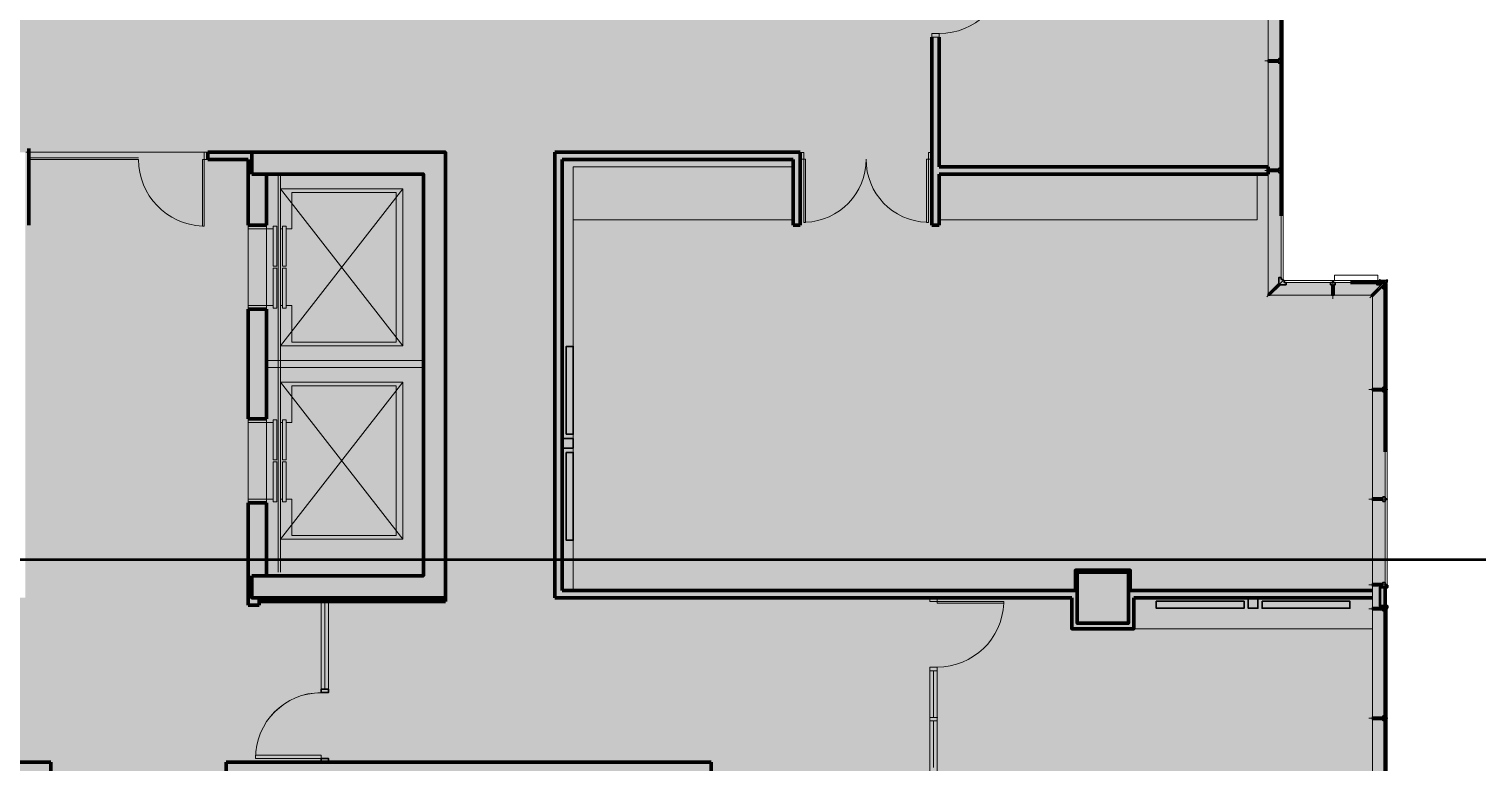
# Model space of a CAD drawing. Header units: inches. Extents: x -2124 to 6036, y -4479 to 801.
# Drawn here: x 3243 to 4036, y -981 to -580 of the extents above; entities that cross this region are included whole.
import ezdxf

# ---------------------------------------------------------------- set-up
doc = ezdxf.new("R2010")
doc.units = ezdxf.units.IN
doc.header["$MEASUREMENT"] = 0
doc.linetypes.add('DGN Style 2', pattern=[186.341636, 111.804981, -74.536654])
doc.linetypes.add('DGN Style 4', pattern=[298.332959, 149.073308, -74.536654, 0.186342, -74.536654])
for name, color, linetype, lineweight in [('A-ANNO-NOTE', 4, 'Continuous', 30), ('A-AREA-Floor Common', 250, 'DGN Style 2', 80), ('A-AREA-VERTICAL', 253, 'DGN Style 2', 80), ('a-bp-02N-_-03S - A-COLS', 2, 'Continuous', 70), ('a-bp-02N-_-03S - A-DOOR', 1, 'Continuous', 13), ('a-bp-02N-_-03S - A-FLOR-EVTR', 2, 'Continuous', 13), ('a-bp-02N-_-03S - A-FLOR-OVHD', 1, 'DGN Style 2', 13), ('a-bp-02N-_-03S - A-GLAZ', 2, 'Continuous', 0), ('a-bp-02N-_-03S - A-WALL-FULL', 6, 'Continuous', 70), ('a-fp-02N-_-03S - A-DOOR', 1, 'Continuous', 13), ('a-fp-02N-_-03S - A-EQUIP', 2, 'Continuous', 30), ('a-fp-02N-_-03S - A-FLOR-WDWK', 7, 'Continuous', 13), ('a-fp-02N-_-03S - A-GLAZ', 2, 'Continuous', 13), ('a-fp-02N-_-03S - A-WALL-FULL', 6, 'Continuous', 70)]:
    doc.layers.add(name, color=color, linetype=linetype, lineweight=lineweight)
doc.layers.add('A-ANNO-NPLT', color=30, linetype='Continuous', lineweight=0, plot=False)
doc.layers.add('a-bp-02N-_-03S - A-ANNO-NPLT', color=30, linetype='Continuous', lineweight=0, plot=False)
for name, color, linetype, lineweight, true_color in [('A-AREA-TENANT 10', 7, 'DGN Style 2', 80, 0xff9747), ('A-AREA-TENANT 11', 7, 'DGN Style 2', 80, 0x1c86ff), ('A-AREA-UNKNOWN', 7, 'DGN Style 2', 80, 0xff6b6e)]:
    doc.layers.add(name, color=color, linetype=linetype, lineweight=lineweight, true_color=true_color)

# ---------------------------------------------------------------- blocks, each defined once
blk = doc.blocks.new('CWMULL_8')
at = {"layer": 'a-bp-02N-_-03S - A-ANNO-NPLT', "color": 7, "linetype": 'DGN Style 4', "lineweight": 0}
blk.add_line((0, -10.3125), (0, 0), dxfattribs=at)
at = {"layer": 'a-bp-02N-_-03S - A-GLAZ', "color": 3, "linetype": 'Continuous', "lineweight": 30, "flags": 128}
blk.add_lwpolyline([(-1.25, -1.3125), (1.25, -1.3125), (1.25, -2.625), (0.619375, -2.625), (0.619375, -8.375), (-0.630625, -8.375), (-0.630625, -2.625), (-1.25, -2.625), (-1.25, -1.3125)], close=True, dxfattribs=at)
blk = doc.blocks.new('CW2_1')
at = {"layer": 'a-bp-02N-_-03S - A-GLAZ', "color": 2, "linetype": 'Continuous', "lineweight": 13, "flags": 128}
blk.add_lwpolyline([(0.3125, -0.3125), (46.5625, -0.3125), (46.5625, -1.3125), (0.3125, -1.3125), (0.3125, -0.3125)], close=True, dxfattribs=at)
at = {"layer": 'a-bp-02N-_-03S - A-ANNO-NPLT', "color": 7, "linetype": 'DGN Style 4', "lineweight": 0}
blk.add_blockref('CWMULL_8', (0, 0), dxfattribs=at)
blk = doc.blocks.new('CWMULL_6')
at = {"layer": 'a-bp-02N-_-03S - A-ANNO-NPLT', "color": 7, "linetype": 'DGN Style 4', "lineweight": 0}
blk.add_line((0, -10.3125), (0, 0), dxfattribs=at)
at = {"layer": 'a-bp-02N-_-03S - A-GLAZ', "color": 3, "linetype": 'Continuous', "lineweight": 30, "flags": 128}
blk.add_lwpolyline([(-1.25, -1.3125), (1.25, -1.3125), (1.25, -2.625), (0.619375, -2.625), (0.619375, -8.375), (-0.630625, -8.375), (-0.630625, -2.625), (-1.25, -2.625), (-1.25, -1.3125)], close=True, dxfattribs=at)
blk = doc.blocks.new('CW1_1')
at = {"layer": 'a-bp-02N-_-03S - A-GLAZ', "color": 2, "linetype": 'Continuous', "lineweight": 13, "flags": 128}
blk.add_lwpolyline([(0.3125, -0.3125), (59.6875, -0.3125), (59.6875, -1.3125), (0.3125, -1.3125), (0.3125, -0.3125)], close=True, dxfattribs=at)
at = {"layer": 'a-bp-02N-_-03S - A-ANNO-NPLT', "color": 7, "linetype": 'DGN Style 4', "lineweight": 0}
blk.add_blockref('CWMULL_6', (0, 0), dxfattribs=at)
blk = doc.blocks.new('COR3_2')
at = {"layer": 'a-bp-02N-_-03S - A-ANNO-NPLT', "color": 7, "linetype": 'DGN Style 4', "lineweight": 0}
blk.add_line((9.20325, 9.20325), (0, 0), dxfattribs=at)
at = {"layer": 'a-bp-02N-_-03S - A-GLAZ', "color": 3, "linetype": 'Continuous', "lineweight": 30, "flags": 128}
blk.add_lwpolyline([(2.625, -1.36925), (2.625, 1.74125), (8.375, 7.49125), (8.375, 8.375), (7.49125, 8.375125), (1.741125, 2.625), (-1.36925, 2.625), (-1.36925, 1.3125), (-0.3125, 1.3125), (-0.3125, 0.3125), (0.3125, -0.3125), (1.3125, -0.3125), (1.3125, -1.36925), (2.625, -1.36925)], close=True, dxfattribs=at)
blk = doc.blocks.new('CWMULL_9')
at = {"layer": 'a-bp-02N-_-03S - A-ANNO-NPLT', "color": 7, "linetype": 'DGN Style 4', "lineweight": 0}
blk.add_line((0, -10.3125), (0, 0), dxfattribs=at)
at = {"layer": 'a-bp-02N-_-03S - A-GLAZ', "color": 3, "linetype": 'Continuous', "lineweight": 30, "flags": 128}
blk.add_lwpolyline([(-1.25, -1.3125), (1.25, -1.3125), (1.25, -2.625), (0.619375, -2.625), (0.619375, -8.375), (-0.630625, -8.375), (-0.630625, -2.625), (-1.25, -2.625), (-1.25, -1.3125)], close=True, dxfattribs=at)
blk = doc.blocks.new('CW6_1')
at = {"layer": 'a-bp-02N-_-03S - A-GLAZ', "color": 3, "linetype": 'Continuous', "lineweight": 53, "flags": 128}
blk.add_lwpolyline([(0.3125, -0.3125), (1.5, -0.3125), (1.5, -4.3125), (11.625, -4.3125), (11.625, -0.3125), (12.8125, -0.3125)], dxfattribs=at)
at = {"layer": 'a-bp-02N-_-03S - A-ANNO-NPLT', "color": 7, "linetype": 'DGN Style 4', "lineweight": 0}
blk.add_blockref('CWMULL_9', (0, 0), dxfattribs=at)
blk = doc.blocks.new('CWMULL_13')
at = {"layer": 'a-bp-02N-_-03S - A-ANNO-NPLT', "color": 7, "linetype": 'DGN Style 4', "lineweight": 0}
blk.add_line((0, -10.3125), (0, 0), dxfattribs=at)
at = {"layer": 'a-bp-02N-_-03S - A-GLAZ', "color": 3, "linetype": 'Continuous', "lineweight": 30, "extrusion": (0, 0, -1), "flags": 128}
blk.add_lwpolyline([(1.25, -1.3125), (-1.25, -1.3125), (-1.25, -2.625), (-0.619375, -2.625), (-0.619375, -8.375), (0.630625, -8.375), (0.630625, -2.625), (1.25, -2.625), (1.25, -1.3125)], close=True, dxfattribs=at)
blk = doc.blocks.new('COR5')
at = {"layer": 'a-bp-02N-_-03S - A-ANNO-NPLT', "color": 7, "linetype": 'DGN Style 4', "lineweight": 0}
blk.add_line((-9.71, 9.71), (0, 0), dxfattribs=at)
at = {"layer": 'a-bp-02N-_-03S - A-GLAZ', "color": 2, "linetype": 'Continuous', "lineweight": 13}
blk.add_line((-1.3125, 1.9375), (-0.3125, 1.9375), dxfattribs=at)
at = {"layer": 'a-bp-02N-_-03S - A-GLAZ', "color": 3, "linetype": 'Continuous', "lineweight": 30, "extrusion": (0, 0, -1), "flags": 128}
blk.add_lwpolyline([(8.375, 9.258875), (9.258875, 8.375), (3.508875, 2.625), (6, 2.625), (6, 1.3125), (4.3125, 1.3125), (4.3125, -0.1875), (4.1875, -0.1875), (4.1875, 0.3125), (0.4375, 0.3125), (0.4375, -0.1875), (0.3125, -0.1875), (0.3125, 1.3125), (1.3125, 1.3125), (1.3125, 4.746375), (2.625, 4.746375), (2.625, 3.508875), (8.375, 9.258875)], close=True, dxfattribs=at)
at = {"layer": 'a-bp-02N-_-03S - A-GLAZ', "color": 2, "linetype": 'Continuous', "lineweight": 13, "extrusion": (0, 0, -1), "flags": 128}
blk.add_lwpolyline([(29.6875, 1.3125), (4.9375, 1.3125), (4.9375, 0.3125), (29.6875, 0.3125), (29.6875, 1.3125)], close=True, dxfattribs=at)
at = {"layer": 'a-bp-02N-_-03S - A-GLAZ', "color": 2, "linetype": 'DGN Style 2', "lineweight": 0, "extrusion": (0, 0, -1), "flags": 128}
blk.add_lwpolyline([(5.431875, 0.3125), (5.431875, -2.6875), (29.1875, -2.6875), (29.1875, 0.3125)], dxfattribs=at)
at = {"layer": 'a-bp-02N-_-03S - A-ANNO-NPLT', "color": 7, "linetype": 'DGN Style 4', "lineweight": 0, "rotation": 180}
blk.add_blockref('CWMULL_13', (-30, 0), dxfattribs=at)
blk = doc.blocks.new('*U189')
at = {"layer": 'a-bp-02N-_-03S - A-DOOR', "lineweight": 30, "flags": 128}
for points in [[(16, 20), (20, 20), (20, 18), (16, 18), (16, 20)], [(16, -18), (20, -18), (20, -20), (16, -20), (16, -18)]]:
    blk.add_lwpolyline(points, close=True, dxfattribs=at)
at = {"layer": 'a-bp-02N-_-03S - A-DOOR', "linetype": 'Continuous', "lineweight": 13, "flags": 128}
blk.add_lwpolyline([(16, -18), (16, -16.25), (-20, -16.25), (-20, -18), (16, -18)], close=True, dxfattribs=at)
at = {"layer": 'a-bp-02N-_-03S - A-DOOR', "linetype": 'Continuous', "lineweight": 0, "extrusion": (0, 0, -1)}
blk.add_arc((-16, -18), 36, 359.99995, 89.99995, dxfattribs=at)
blk = doc.blocks.new('_U_7')
at = {"layer": 'a-fp-02N-_-03S - A-DOOR', "lineweight": 0, "extrusion": (0, 0, -1), "flags": 128}
blk.add_lwpolyline([(0.01814, 0.01814), (0.01638, 0.01814), (0.01638, -0.01815), (0.01815, -0.01815), (0.01814, 0.01814)], close=True, dxfattribs=at)
at = {"layer": 'a-fp-02N-_-03S - A-DOOR', "lineweight": 0}
blk.add_arc((-0.01815, 0.01814), 0.03629, 269.99995, 359.99995, dxfattribs=at)
blk = doc.blocks.new('A$C622F5825_3')
at = {"layer": 'a-fp-02N-_-03S - A-DOOR'}
for p, q in [((0, 0), (0, 0.00403)), ((0.04032, 0), (0.04032, 0.00403))]:
    blk.add_line(p, q, dxfattribs=at)
at = {"layer": 'a-fp-02N-_-03S - A-DOOR', "linetype": 'Continuous'}
for p, q in [((0.00202, 0.00403), (0.00202, 0)), ((0.03831, 0.00403), (0.03831, 0))]:
    blk.add_line(p, q, dxfattribs=at)
at = {"layer": 'a-fp-02N-_-03S - A-DOOR', "extrusion": (0, 0, -1), "flags": 128}
for points in [[(-0.03831, 0.00403), (-0.0373, 0.00403), (-0.0373, 0.04076), (-0.03831, 0.04076), (-0.03831, 0.00403)], [(0, 0.00403), (-0.00202, 0.00403), (-0.00202, 0), (0, 0)], [(-0.04032, 0.00403), (-0.03831, 0.00403), (-0.03831, 0), (-0.04032, 0)]]:
    blk.add_lwpolyline(points, dxfattribs=at)
at = {"layer": 'a-fp-02N-_-03S - A-DOOR'}
blk.add_arc((0.0387, 0.00409), 0.03668, 92.18768, 180.09727, dxfattribs=at)
blk = doc.blocks.new('A$C7CB2018F')
at = {"layer": 'a-fp-02N-_-03S - A-DOOR'}
for p, q in [((0, 0), (0, 0.00403)), ((0.07661, 0), (0.07661, 0.00403))]:
    blk.add_line(p, q, dxfattribs=at)
at = {"layer": 'a-fp-02N-_-03S - A-DOOR', "linetype": 'Continuous', "ltscale": 0.947274}
for p, q in [((0.00202, 0.00403), (0.00202, 0)), ((0.0746, 0.00403), (0.0746, 0))]:
    blk.add_line(p, q, dxfattribs=at)
at = {"layer": 'a-fp-02N-_-03S - A-DOOR', "extrusion": (0, 0, -1), "flags": 128}
for points in [[(-0.00202, 0.00403), (-0.00302, 0.00403), (-0.00302, 0.04076), (-0.00202, 0.04076), (-0.00202, 0.00403)], [(-0.0746, 0.00403), (-0.07359, 0.00403), (-0.07359, 0.04076), (-0.0746, 0.04076), (-0.0746, 0.00403)], [(0, 0.00403), (-0.00202, 0.00403), (-0.00202, 0), (0, 0)], [(-0.07661, 0.00403), (-0.0746, 0.00403), (-0.0746, 0), (-0.07661, 0)]]:
    blk.add_lwpolyline(points, dxfattribs=at)
at = {"layer": 'a-fp-02N-_-03S - A-DOOR'}
for centre, start, end in [((0.00162, 0.00409), 359.90273, 87.81233), ((0.07499, 0.00409), 92.18767, 180.09727)]:
    blk.add_arc(centre, 0.03668, start, end, dxfattribs=at)
blk = doc.blocks.new('A$C622F5825_4')
at = {"layer": 'a-fp-02N-_-03S - A-GLAZ'}
for p, q in [((0, 0), (0, 0.00403)), ((0.04032, 0), (0.04032, 0.00403))]:
    blk.add_line(p, q, dxfattribs=at)
at = {"layer": 'a-fp-02N-_-03S - A-GLAZ', "linetype": 'Continuous'}
for p, q in [((0.00202, 0.00403), (0.00202, 0)), ((0.03831, 0.00403), (0.03831, 0))]:
    blk.add_line(p, q, dxfattribs=at)
at = {"layer": 'a-fp-02N-_-03S - A-GLAZ', "extrusion": (0, 0, -1), "flags": 128}
for points in [[(-0.03831, 0.00403), (-0.0373, 0.00403), (-0.0373, 0.04076), (-0.03831, 0.04076), (-0.03831, 0.00403)], [(0, 0.00403), (-0.00202, 0.00403), (-0.00202, 0), (0, 0)], [(-0.04032, 0.00403), (-0.03831, 0.00403), (-0.03831, 0), (-0.04032, 0)]]:
    blk.add_lwpolyline(points, dxfattribs=at)
at = {"layer": 'a-fp-02N-_-03S - A-GLAZ'}
blk.add_arc((0.0387, 0.00409), 0.03668, 92.18768, 180.09727, dxfattribs=at)
blk = doc.blocks.new('A DOOR_1')
at = {"layer": 'a-fp-02N-_-03S - A-GLAZ', "linetype": 'Continuous', "extrusion": (0, 0, -1), "xscale": 31.49606299212599, "yscale": 31.49606299212599, "zscale": 31.49606299212599, "rotation": 90}
blk.add_blockref('A$C622F5825_4', (-118.669, -18.542), dxfattribs=at)

msp = doc.modelspace()

# ---------------------------------------------------------------- hatches: boundary and pattern name
at = {"layer": 'A-AREA-Floor Common'}
msp.add_hatch(color=256, dxfattribs=at).paths.add_polyline_path([(3356.25, -1910.28), (3351.25, -1910.24), (3351.25, -1905.04), (3250.25, -1905.04), (3250.25, -1479.49), (3250.25, -1359.49), (3166.25, -1359.49), (2673, -1359.49), (2673, -1379.66), (2620.13, -1379.66), (2620.13, -1377.22), (2613.28, -1377.23), (2613.06, -1288.99), (3255.25, -1288.99), (3255.25, -1241), (3012.25, -1241), (3012.25, -1227), (3017.25, -1227), (3017.25, -1103.5), (2963.25, -1103.5), (2963.25, -981), (2984.25, -981), (2984.25, -781), (2775.91, -781), (2775.91, -704), (3028.25, -704), (3028.25, -645), (3111.25, -645), (3111.25, -647), (3111.25, -891), (3241.25, -891), (3241.25, -647), (3365.25, -647), (3365.25, -891), (3369.25, -891), (3369.25, -981), (3547.75, -981), (3547.75, -1081), (3351.25, -1081), (3351.25, -1264), (3356.25, -1264), (3356.25, -1530.03)])
at = {"layer": 'A-AREA-TENANT 10'}
msp.add_hatch(color=256, dxfattribs=at).paths.add_polyline_path([(3471.39, -889), (3471.25, -649), (3471.25, -647), (3365.25, -647), (3241.25, -647), (3111.25, -647), (3111.25, -645), (3028.25, -645), (2742.25, -645), (2742.25, -597), (2761.25, -597), (2761.25, -563.33), (2764.25, -563.33), (2764.25, -263.5), (2774.77, -263.5), (2775.61, -58.31), (2798.56, -58.31), (2926.56, -58.31), (2926.56, -28.31), (3283.94, -28.31), (3283.94, -88.31), (3646.56, -88.31), (3646.56, 31.69), (3985.94, 31.69), (3985.94, 15.69), (3985.94, -355.69), (3928.94, -355.69), (3928.94, -718.31), (3985.94, -718.31), (3985.94, -889)])
at = {"layer": 'A-AREA-TENANT 11'}
msp.add_hatch(color=256, dxfattribs=at).paths.add_polyline_path([(3539.25, -1509.03), (3539.25, -1112.27), (3616.67, -1112.31), (3616.75, -981), (3369.25, -981), (3369.25, -891), (3471.39, -891), (3471.39, -889), (3533.39, -889), (3986.08, -889), (3986.08, -1075.69), (3957.58, -1075.69), (3957.58, -1438.31), (3986.08, -1438.31), (3986.08, -1497), (3738.62, -1497), (3738.62, -1509.03)])
at = {"layer": 'A-AREA-VERTICAL'}
msp.add_hatch(color=256, dxfattribs=at).paths.add_polyline_path([(3616.67, -1112.31), (3539.25, -1112.27), (3539.25, -1081), (3547.75, -1081), (3547.75, -981), (3616.75, -981)])

# ---------------------------------------------------------------- linework, layer by layer
at = {"layer": 'A-ANNO-NOTE', "lineweight": 53}
msp.add_line((2965.99, -870.02), (4269.33, -870.02), dxfattribs=at)
at = {"layer": 'A-ANNO-NPLT', "color": 1, "true_color": 0xff1216}
msp.add_line((3341.25, -647), (3241.47, -647), dxfattribs=at)
at = {"layer": 'A-AREA-UNKNOWN', "color": 1, "true_color": 0xff1216, "flags": 128}
msp.add_lwpolyline([(3646.56, -88.31), (3646.56, 31.69), (3985.94, 31.69), (3985.94, -355.69), (3928.94, -355.69), (3928.94, -718.31), (3985.94, -718.31), (3985.94, -747.78), (3985.94, -1075.69), (3957.44, -1075.69), (3957.44, -1107), (3957.44, -1438.31), (3985.94, -1438.31), (3985.94, -1765.69), (3978.44, -1765.69), (3978.44, -1885.56), (3973.16, -1885.56), (3973.16, -1905.04), (3660.25, -1905.04), (3660.25, -1910.28), (3535.22, -1910.28), (3535.22, -1910.28), (3351.25, -1910.28), (3351.25, -1905.04), (2741.22, -1905.04), (2741.22, -1878.01), (2739.22, -1878), (2739.22, -1830), (2741.22, -1830), (2741.22, -1798), (2739.22, -1798.01), (2739.22, -1750), (2741.22, -1750), (2741.22, -1735.69), (2584.56, -1735.69), (2584.56, -1438.31), (2613.06, -1438.31), (2613.06, -1288.99), (2775.91, -1288.99), (2775.91, -776), (2775.91, -776), (2775.91, -704), (2644.25, -704), (2644.25, -704), (2644.25, -263.5), (2764.25, -263.5), (2764.25, -263.5), (2764.25, -263.5), (2774.77, -263.5), (2775.61, -58.31), (2926.56, -58.31), (2926.56, -28.31), (3283.94, -28.31), (3283.94, -88.31), (3646.56, -88.31)], close=True, dxfattribs=at)
at = {"layer": 'A-AREA-VERTICAL'}
msp.add_solid([(3471.25, -647), (3471.25, -891), (3365.25, -647), (3365.25, -891)], dxfattribs=at)
at = {"layer": 'a-bp-02N-_-03S - A-COLS', "color": 2, "linetype": 'Continuous', "lineweight": 70, "flags": 128}
for points in [[(3365.25, -659), (3365.25, -647), (3471.25, -647), (3471.25, -891), (3365.25, -891), (3365.25, -879)], [(3365.25, -659), (3459.25, -659), (3459.25, -879), (3365.25, -879)]]:
    msp.add_lwpolyline(points, dxfattribs=at)
msp.add_lwpolyline([(3817.25, -877), (3845.25, -877), (3845.25, -905), (3817.25, -905), (3817.25, -877)], close=True, dxfattribs=at)
at = {"layer": 'a-bp-02N-_-03S - A-DOOR'}
msp.add_line((3341.25, -647), (3341.25, -651), dxfattribs=at)
at = {"layer": 'a-bp-02N-_-03S - A-DOOR', "flags": 128}
for points in [[(3341.25, -651), (3339.25, -651), (3339.25, -647), (3341.25, -647)], [(3339.25, -651), (3338.25, -651), (3338.25, -687.44), (3339.25, -687.44), (3339.25, -651)]]:
    msp.add_lwpolyline(points, dxfattribs=at)
at = {"layer": 'a-bp-02N-_-03S - A-DOOR'}
msp.add_arc((3339.64, -651.06), 36.39, 179.90273, 267.81232, dxfattribs=at)
at = {"layer": 'a-bp-02N-_-03S - A-FLOR-EVTR', "color": 2, "linetype": 'Continuous', "lineweight": 13}
for p, q in [((3379.78, -659), (3379.78, -877)), ((3381.03, -659), (3381.03, -877)), ((3381.03, -689), (3381.94, -689)), ((3387.28, -689), (3384.4, -689)), ((3381.03, -731), (3381.94, -731)), ((3387.28, -731), (3384.4, -731)), ((3459.78, -761), (3373.28, -761)), ((3459.78, -765), (3373.28, -765)), ((3381.03, -795), (3381.94, -795)), ((3387.28, -795), (3384.4, -795)), ((3381.03, -837), (3381.94, -837)), ((3387.28, -837), (3384.4, -837))]:
    msp.add_line(p, q, dxfattribs=at)
at = {"layer": 'a-bp-02N-_-03S - A-FLOR-EVTR', "color": 2, "linetype": 'Continuous', "lineweight": 0}
for p, q in [((3381.03, -667), (3448.03, -753)), ((3381.03, -753), (3448.03, -667)), ((3377.03, -689), (3373.28, -689)), ((3377.03, -731), (3373.28, -731)), ((3381.03, -859), (3448.03, -773)), ((3381.03, -773), (3448.03, -859)), ((3377.03, -795), (3373.28, -795)), ((3377.03, -837), (3373.28, -837))]:
    msp.add_line(p, q, dxfattribs=at)
at = {"layer": 'a-bp-02N-_-03S - A-FLOR-EVTR', "color": 2, "linetype": 'Continuous', "lineweight": 13, "flags": 128}
for points in [[(3381.03, -731), (3381.03, -753), (3448.03, -753), (3448.03, -667), (3381.03, -667)], [(3381.03, -667), (3381.03, -689)], [(3387.28, -731), (3387.28, -751), (3444.28, -751), (3444.28, -669), (3387.28, -669)], [(3387.28, -669), (3387.28, -689)], [(3381.03, -795), (3381.03, -773), (3448.03, -773), (3448.03, -859), (3381.03, -859)], [(3387.28, -795), (3387.28, -775), (3444.28, -775), (3444.28, -857), (3387.28, -857)], [(3381.03, -859), (3381.03, -837)], [(3387.28, -857), (3387.28, -837)]]:
    msp.add_lwpolyline(points, dxfattribs=at)
for points in [[(3377.03, -687.5), (3377.03, -709.5), (3379.03, -709.5), (3379.03, -687.5), (3377.03, -687.5)], [(3382.03, -687.5), (3382.03, -709.5), (3384.03, -709.5), (3384.03, -687.5), (3382.03, -687.5)], [(3377.03, -732.5), (3377.03, -710.5), (3379.03, -710.5), (3379.03, -732.5), (3377.03, -732.5)], [(3382.03, -732.5), (3382.03, -710.5), (3384.03, -710.5), (3384.03, -732.5), (3382.03, -732.5)], [(3377.03, -793.5), (3377.03, -815.5), (3379.03, -815.5), (3379.03, -793.5), (3377.03, -793.5)], [(3382.03, -793.5), (3382.03, -815.5), (3384.03, -815.5), (3384.03, -793.5), (3382.03, -793.5)], [(3377.03, -838.5), (3377.03, -816.5), (3379.03, -816.5), (3379.03, -838.5), (3377.03, -838.5)], [(3382.03, -838.5), (3382.03, -816.5), (3384.03, -816.5), (3384.03, -838.5), (3382.03, -838.5)]]:
    msp.add_lwpolyline(points, close=True, dxfattribs=at)
at = {"layer": 'a-bp-02N-_-03S - A-FLOR-OVHD'}
for p, q in [((3363.25, -689), (3363.25, -731)), ((3373.25, -689), (3373.25, -731)), ((3363.25, -795), (3363.25, -837)), ((3373.25, -795), (3373.25, -837))]:
    msp.add_line(p, q, dxfattribs=at)
at = {"layer": 'a-bp-02N-_-03S - A-GLAZ', "color": 2, "linetype": 'Continuous', "lineweight": 0}
for p, q in [((3921.87, -349.51), (3921.87, -724.49)), ((3922.76, -725.38), (3977.99, -725.38)), ((3978.87, -726.26), (3978.87, -1067.74))]:
    msp.add_line(p, q, dxfattribs=at)
at = {"layer": 'a-bp-02N-_-03S - A-GLAZ', "lineweight": 13}
for p, q in [((3303.25, -650), (3243.25, -650)), ((3303.25, -651), (3243.25, -651)), ((3405.25, -893), (3405.25, -941))]:
    msp.add_line(p, q, dxfattribs=at)
at = {"layer": 'a-bp-02N-_-03S - A-GLAZ'}
for p, q in [((3403.25, -893), (3403.25, -941)), ((3407.25, -893), (3407.25, -941))]:
    msp.add_line(p, q, dxfattribs=at)
at = {"layer": 'a-bp-02N-_-03S - A-GLAZ', "color": 2, "linetype": 'Continuous', "lineweight": 13, "flags": 128}
for points in [[(3363.25, -689), (3373.25, -689), (3373.25, -687), (3363.25, -687), (3363.25, -689)], [(3930.56, -718.31), (3956.94, -718.31), (3956.94, -717.31), (3930.56, -717.31), (3930.56, -718.31)], [(3986.94, -718.94), (3985.94, -718.94), (3985.94, -776.69), (3986.94, -776.69), (3986.94, -718.94)], [(3363.25, -733), (3373.25, -733), (3373.25, -731), (3363.25, -731), (3363.25, -733)], [(3363.25, -795), (3373.25, -795), (3373.25, -793), (3363.25, -793), (3363.25, -795)], [(3363.25, -839), (3373.25, -839), (3373.25, -837), (3363.25, -837), (3363.25, -839)]]:
    msp.add_lwpolyline(points, close=True, dxfattribs=at)
at = {"layer": 'a-bp-02N-_-03S - A-WALL-FULL', "linetype": 'Continuous'}
for p, q in [((3341.25, -647), (3365.25, -647)), ((3341.25, -651), (3341.25, -647)), ((3341.25, -651), (3363.25, -651))]:
    msp.add_line(p, q, dxfattribs=at)
at = {"layer": 'a-bp-02N-_-03S - A-WALL-FULL', "color": 6, "linetype": 'Continuous', "lineweight": 70}
for p, q in [((3363.25, -651), (3363.25, -687)), ((3373.25, -659), (3373.25, -687)), ((3363.25, -687), (3373.25, -687)), ((3363.25, -733), (3373.25, -733)), ((3363.25, -733), (3363.25, -793)), ((3373.25, -733), (3373.25, -793)), ((3363.25, -793), (3373.25, -793)), ((3363.25, -839), (3373.25, -839)), ((3363.25, -839), (3363.25, -895)), ((3373.25, -839), (3373.25, -879)), ((3363.25, -895), (3369.25, -895)), ((3369.25, -895), (3369.25, -891)), ((3255.25, -981), (2989.25, -981)), ((3255.25, -1054), (3255.25, -981)), ((3351.25, -995), (3351.25, -981)), ((3351.25, -981), (3616.75, -981)), ((3616.75, -981), (3616.75, -1067))]:
    msp.add_line(p, q, dxfattribs=at)
at = {"layer": 'a-bp-02N-_-03S - A-WALL-FULL'}
for p in [(3369.25, -893), (3471.25, -891)]:
    msp.add_line(p, (3471.25, -893), dxfattribs=at)
at = {"layer": 'a-bp-02N-_-03S - A-WALL-FULL', "color": 6, "linetype": 'Continuous', "lineweight": 70, "flags": 128}
msp.add_lwpolyline([(3243.25, -645), (3243.25, -687)], dxfattribs=at)
at = {"layer": 'a-fp-02N-_-03S - A-EQUIP', "flags": 128}
for points in [[(3537.45, -801.49), (3541.25, -801.49), (3541.25, -753.39), (3537.45, -753.39), (3537.45, -801.49)], [(3535.5, -809.07), (3541.25, -809.07), (3541.25, -803.82), (3535.5, -803.82), (3535.5, -809.07)], [(3537.45, -811.39), (3541.25, -811.39), (3541.25, -859.49), (3537.45, -859.49), (3537.45, -811.39)], [(3908.61, -892.95), (3908.61, -896.75), (3860.51, -896.75), (3860.51, -892.95), (3908.61, -892.95)], [(3910.94, -891), (3910.94, -896.75), (3916.19, -896.75), (3916.19, -891), (3910.94, -891)], [(3918.51, -892.95), (3918.51, -896.75), (3966.61, -896.75), (3966.61, -892.95), (3918.51, -892.95)]]:
    msp.add_lwpolyline(points, close=True, dxfattribs=at)
at = {"layer": 'a-fp-02N-_-03S - A-FLOR-WDWK', "lineweight": 0}
for p, q in [((3541.25, -655), (3541.25, -887)), ((3661.62, -655), (3541.25, -655)), ((3848.25, -908), (3978.87, -908))]:
    msp.add_line(p, q, dxfattribs=at)
at = {"layer": 'a-fp-02N-_-03S - A-FLOR-WDWK'}
for p, q in [((3915.87, -684), (3915.87, -659)), ((3661.62, -684), (3541.25, -684)), ((3915.87, -684), (3741.62, -684))]:
    msp.add_line(p, q, dxfattribs=at)
at = {"layer": 'a-fp-02N-_-03S - A-GLAZ', "linetype": 'Continuous', "lineweight": 0}
for p, q in [((3736.62, -1068.62), (3736.62, -929)), ((3740.62, -929), (3740.62, -1068.62))]:
    msp.add_line(p, q, dxfattribs=at)
at = {"layer": 'a-fp-02N-_-03S - A-GLAZ', "linetype": 'Continuous'}
for p, q in [((3738.62, -931), (3738.62, -956.52)), ((3738.62, -958.52), (3738.62, -984.05))]:
    msp.add_line(p, q, dxfattribs=at)
at = {"layer": 'a-fp-02N-_-03S - A-GLAZ', "linetype": 'Continuous', "flags": 128}
msp.add_lwpolyline([(3736.62, -958.52), (3740.62, -958.52), (3740.62, -956.52), (3736.62, -956.52), (3736.62, -958.52)], close=True, dxfattribs=at)
at = {"layer": 'a-fp-02N-_-03S - A-GLAZ', "linetype": 'Continuous'}
msp.add_point((3740.62, -956.52), dxfattribs=at)
at = {"layer": 'a-fp-02N-_-03S - A-WALL-FULL'}
for p, q in [((3737.62, -687), (3737.62, -584)), ((3741.62, -655), (3741.62, -584)), ((3531.25, -647), (3531.25, -891)), ((3665.62, -647), (3531.25, -647)), ((3665.62, -647.11), (3665.62, -687)), ((3535.25, -651), (3535.25, -887)), ((3661.62, -651), (3535.25, -651)), ((3661.62, -651), (3661.62, -687)), ((3921.87, -655), (3741.62, -655)), ((3921.87, -655), (3862.72, -655)), ((3921.87, -654.99), (3921.87, -658.99)), ((3921.87, -659), (3921.87, -655)), ((3921.87, -659), (3741.62, -659)), ((3741.62, -687), (3741.62, -659)), ((3665.62, -687), (3661.62, -687)), ((3737.62, -687), (3741.62, -687)), ((3535.25, -887), (3816.25, -887)), ((3846.25, -887), (3978.87, -887)), ((3531.25, -891), (3814.25, -891)), ((3848.25, -891), (3978.87, -891))]:
    msp.add_line(p, q, dxfattribs=at)
at = {"layer": 'a-fp-02N-_-03S - A-WALL-FULL', "flags": 128}
for points in [[(3816.25, -887), (3816.25, -876), (3846.25, -876), (3846.25, -887)], [(3848.25, -891), (3848.25, -908), (3814.25, -908), (3814.25, -891)]]:
    msp.add_lwpolyline(points, dxfattribs=at)

# ---------------------------------------------------------------- block references
at = {"layer": 'a-bp-02N-_-03S - A-ANNO-NPLT', "color": 7, "linetype": 'DGN Style 4', "lineweight": 0, "extrusion": (0, 0, -1), "rotation": 270}
msp.add_blockref('COR3_2', (-3930.25, -717), dxfattribs=at)
at = {"layer": 'a-bp-02N-_-03S - A-DOOR', "linetype": 'Continuous', "lineweight": 13}
msp.add_blockref('*U189', (3387.25, -961), dxfattribs=at)
at = {"layer": 'a-bp-02N-_-03S - A-GLAZ', "color": 2, "linetype": 'Continuous', "lineweight": 13, "rotation": 270}
for name, p in [('CW2_1', (3930.25, -550.12)), ('CW1_1', (3930.25, -597)), ('CW1_1', (3930.25, -657)), ('CW1_1', (3987.25, -777)), ('CW2_1', (3987.25, -837)), ('CW1_1', (3987.25, -897)), ('CW1_1', (3987.25, -957))]:
    msp.add_blockref(name, p, dxfattribs=at)
at = {"layer": 'a-bp-02N-_-03S - A-GLAZ', "color": 2, "linetype": 'Continuous', "lineweight": 13, "extrusion": (0, 0, -1), "rotation": 180}
msp.add_blockref('COR5', (-3987.25, -717), dxfattribs=at)
at = {"layer": 'a-bp-02N-_-03S - A-GLAZ', "color": 3, "linetype": 'Continuous', "lineweight": 53, "rotation": 270}
msp.add_blockref('CW6_1', (3987.25, -883.88), dxfattribs=at)
at = {"layer": 'a-fp-02N-_-03S - A-DOOR', "linetype": 'Continuous', "extrusion": (0, 0, -1), "xscale": 992.0019840039681, "yscale": 992.0019840039681, "zscale": 992.0019840039681, "rotation": 90}
msp.add_blockref('A$C622F5825_3', (-3737.62, -584), dxfattribs=at)
at = {"layer": 'a-fp-02N-_-03S - A-DOOR', "linetype": 'Continuous', "ltscale": 0.947274, "extrusion": (0, 0, -1), "xscale": 939.6980069785374, "yscale": 939.6980069782389, "zscale": 939.6980069785374, "rotation": 180}
msp.add_blockref('A$C7CB2018F', (-3665.62, -647.11), dxfattribs=at)
at = {"layer": 'a-fp-02N-_-03S - A-DOOR', "lineweight": 0, "extrusion": (0, 0, -1), "xscale": 992.0019840039681, "yscale": 992.0019840039681, "zscale": 992.0019840039681, "rotation": 90}
msp.add_blockref('_U_7', (-3385.25, -961), dxfattribs=at)
at = {"layer": 'a-fp-02N-_-03S - A-GLAZ', "linetype": 'Continuous', "xscale": 31.49606299212599, "yscale": 31.49606299212599, "zscale": 31.49606299212599}
msp.add_blockref('A DOOR_1', (-1, -347), dxfattribs=at)

doc.saveas('drawing.dxf')
